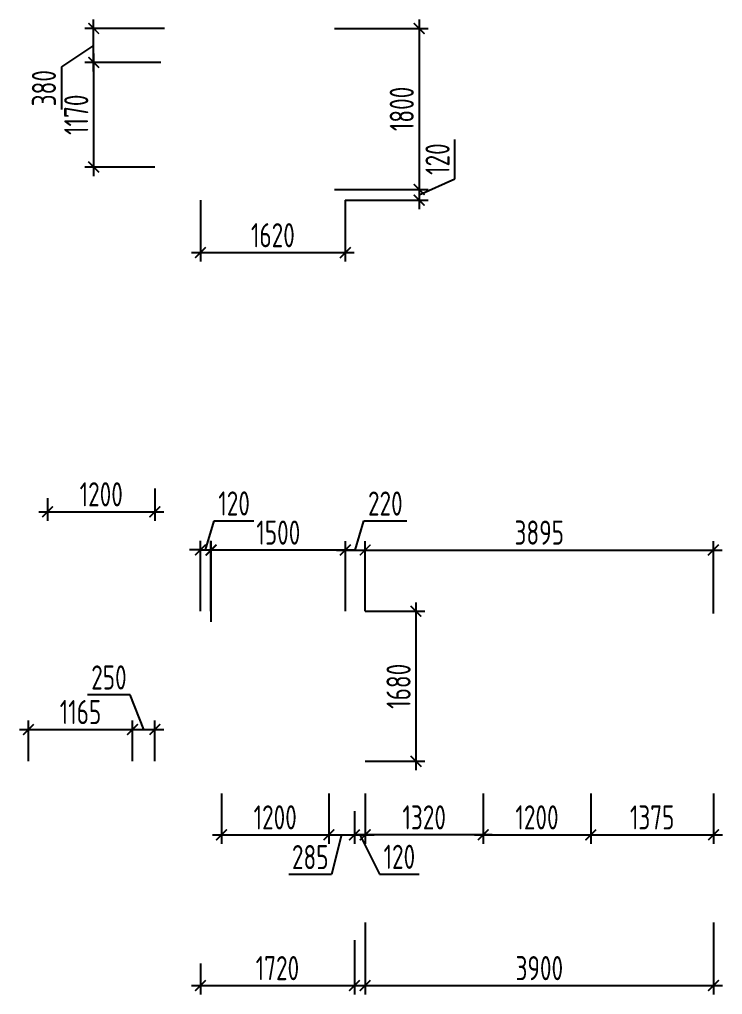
# Model space of a CAD drawing. Header units: millimetres. Extents: x -350007 to 535970, y -888 to 133718.
# Drawn here: x -292982 to -285117, y 71239 to 82143 of the extents above; entities that cross this region are included whole.
import ezdxf

# ---------------------------------------------------------------- set-up
doc = ezdxf.new("R2010")
doc.units = ezdxf.units.MM
doc.layers.add('АР_Размеры нов.', color=15, linetype='Continuous', lineweight=0)
doc.styles.add('ISOCPEUR', font='isocpeur.ttf', dxfattribs={"width": 0.7})
doc.dimstyles.new('R_100', dxfattribs={"dimtxt": 270, "dimasz": 120, "dimexe": 100, "dimexo": 0, "dimgap": 60, "dimtad": 1, "dimdec": 0, "dimrnd": 5, "dimzin": 0, "dimdsep": 46, "dimtxsty": 'ISOCPEUR', "dimblk": 'ARCHTICK', "dimcen": 0, "dimdle": 100, "dimclrd": 256, "dimclre": 256, "dimclrt": 256, "dimadec": 0, "dimazin": 0, "dimtfac": 2, "dimtdec": 0, "dimtofl": 0, "dimtmove": 1, "dimatfit": 3, "dimfxl": 1, "dimtvp": 3, "dimtolj": 1, "dimtzin": 0, "dimarcsym": 0})

# ---------------------------------------------------------------- blocks, each defined once
blk = doc.blocks.new('_ArchTick')
at = {"color": 0, "linetype": 'ByBlock', "const_width": 0.15}
blk.add_lwpolyline([(-0.5, -0.5), (0.5, 0.5)], dxfattribs=at)
blk = doc.blocks.new('*D2645')
at = {"layer": 'АР_Размеры нов.', "lineweight": -2, "ltscale": 100, "transparency": 16777216}
for p, q in [((-290836, 75406), (-290836, 76310)), ((-289336, 75525), (-289336, 76310)), ((-289236, 76210), (-290936, 76210))]:
    blk.add_line(p, q, dxfattribs=at)
at = {"layer": 'АР_Размеры нов.', "lineweight": -2, "ltscale": 100, "transparency": 16777216, "xscale": 120, "yscale": 120, "zscale": 120, "rotation": 180}
blk.add_blockref('_ArchTick', (-290836, 76210), dxfattribs=at)
at = {"layer": 'АР_Размеры нов.', "lineweight": -2, "ltscale": 100, "transparency": 16777216, "xscale": 120, "yscale": 120, "zscale": 120}
blk.add_blockref('_ArchTick', (-289336, 76210), dxfattribs=at)
at = {"layer": 'АР_Размеры нов.', "ltscale": 100, "transparency": 16777216, "insert": (-290086, 76405), "char_height": 270, "attachment_point": 5, "style": 'ISOCPEUR'}
blk.add_mtext('\\A1;1500', dxfattribs=at)
blk = doc.blocks.new('*D2646')
at = {"layer": 'АР_Размеры нов.', "lineweight": -2, "ltscale": 100, "transparency": 16777216}
for p, q in [((-292882, 73847), (-292882, 74303)), ((-291717, 73847), (-291717, 74303)), ((-292982, 74203), (-291617, 74203))]:
    blk.add_line(p, q, dxfattribs=at)
at = {"layer": 'АР_Размеры нов.', "lineweight": -2, "ltscale": 100, "transparency": 16777216, "xscale": 120, "yscale": 120, "zscale": 120, "rotation": 180}
blk.add_blockref('_ArchTick', (-292882, 74203), dxfattribs=at)
at = {"layer": 'АР_Размеры нов.', "lineweight": -2, "ltscale": 100, "transparency": 16777216, "xscale": 120, "yscale": 120, "zscale": 120}
blk.add_blockref('_ArchTick', (-291717, 74203), dxfattribs=at)
at = {"layer": 'АР_Размеры нов.', "ltscale": 100, "transparency": 16777216, "insert": (-292299, 74398), "char_height": 270, "attachment_point": 5, "style": 'ISOCPEUR'}
blk.add_mtext('\\A1;1165', dxfattribs=at)
blk = doc.blocks.new('*D2647')
at = {"layer": 'АР_Размеры нов.', "lineweight": -2, "ltscale": 100, "transparency": 16777216}
for p, q in [((-291742, 74590), (-292221, 74590)), ((-291592, 74203), (-291742, 74590)), ((-291717, 73847), (-291717, 74303)), ((-291467, 73847), (-291467, 74303)), ((-291817, 74203), (-291367, 74203))]:
    blk.add_line(p, q, dxfattribs=at)
at = {"layer": 'АР_Размеры нов.', "lineweight": -2, "ltscale": 100, "transparency": 16777216, "xscale": 120, "yscale": 120, "zscale": 120, "rotation": 180}
blk.add_blockref('_ArchTick', (-291717, 74203), dxfattribs=at)
at = {"layer": 'АР_Размеры нов.', "lineweight": -2, "ltscale": 100, "transparency": 16777216, "xscale": 120, "yscale": 120, "zscale": 120}
blk.add_blockref('_ArchTick', (-291467, 74203), dxfattribs=at)
at = {"layer": 'АР_Размеры нов.', "ltscale": 100, "transparency": 16777216, "insert": (-291981, 74785), "char_height": 270, "attachment_point": 5, "style": 'ISOCPEUR'}
blk.add_mtext('\\A1;250', dxfattribs=at)
blk = doc.blocks.new('*D2648')
at = {"layer": 'АР_Размеры нов.', "lineweight": -2, "ltscale": 100, "transparency": 16777216}
for p, q in [((-292152, 81763), (-292152, 80393)), ((-291399, 81663), (-292252, 81663)), ((-291467, 80493), (-292252, 80493))]:
    blk.add_line(p, q, dxfattribs=at)
at = {"layer": 'АР_Размеры нов.', "lineweight": -2, "ltscale": 100, "transparency": 16777216, "xscale": 120, "yscale": 120, "zscale": 120}
for p, rotation in [((-292152, 81663), 90), ((-292152, 80493), 270)]:
    blk.add_blockref('_ArchTick', p, dxfattribs=dict(at, rotation=rotation))
at = {"layer": 'АР_Размеры нов.', "ltscale": 100, "transparency": 16777216, "insert": (-292347, 81078), "char_height": 270, "attachment_point": 5, "rotation": 90, "style": 'ISOCPEUR'}
blk.add_mtext('\\A1;1170', dxfattribs=at)
blk = doc.blocks.new('*D2649')
at = {"layer": 'АР_Размеры нов.', "lineweight": -2, "ltscale": 100, "transparency": 16777216}
for p, q in [((-292152, 81563), (-292152, 82143)), ((-291358, 82043), (-292252, 82043)), ((-292152, 81853), (-292513, 81614)), ((-292513, 81614), (-292513, 81135)), ((-291399, 81663), (-292252, 81663))]:
    blk.add_line(p, q, dxfattribs=at)
at = {"layer": 'АР_Размеры нов.', "lineweight": -2, "ltscale": 100, "transparency": 16777216, "xscale": 120, "yscale": 120, "zscale": 120}
for p, rotation in [((-292152, 82043), 90), ((-292152, 81663), 270)]:
    blk.add_blockref('_ArchTick', p, dxfattribs=dict(at, rotation=rotation))
at = {"layer": 'АР_Размеры нов.', "ltscale": 100, "transparency": 16777216, "insert": (-292708, 81375), "char_height": 270, "attachment_point": 5, "rotation": 90, "style": 'ISOCPEUR'}
blk.add_mtext('\\A1;380', dxfattribs=at)
blk = doc.blocks.new('*D3033')
at = {"layer": 'АР_Размеры нов.', "lineweight": -2, "ltscale": 100, "transparency": 16777216}
for p, q in [((-291468, 76897), (-291468, 76538)), ((-292667, 76790), (-292667, 76538)), ((-292767, 76638), (-291368, 76638))]:
    blk.add_line(p, q, dxfattribs=at)
at = {"layer": 'АР_Размеры нов.', "lineweight": -2, "ltscale": 100, "transparency": 16777216, "xscale": 120, "yscale": 120, "zscale": 120, "rotation": 180}
blk.add_blockref('_ArchTick', (-292667, 76638), dxfattribs=at)
at = {"layer": 'АР_Размеры нов.', "lineweight": -2, "ltscale": 100, "transparency": 16777216, "xscale": 120, "yscale": 120, "zscale": 120}
blk.add_blockref('_ArchTick', (-291468, 76638), dxfattribs=at)
at = {"layer": 'АР_Размеры нов.', "ltscale": 100, "transparency": 16777216, "insert": (-292067, 76833), "char_height": 270, "attachment_point": 5, "style": 'ISOCPEUR'}
blk.add_mtext('\\A1;1200', dxfattribs=at)
blk = doc.blocks.new('*D3070')
at = {"layer": 'АР_Размеры нов.', "lineweight": -2, "ltscale": 100, "transparency": 16777216}
for p, q in [((-289235, 71848), (-289235, 71239)), ((-290957, 71586), (-290957, 71239)), ((-291057, 71339), (-289135, 71339))]:
    blk.add_line(p, q, dxfattribs=at)
at = {"layer": 'АР_Размеры нов.', "lineweight": -2, "ltscale": 100, "transparency": 16777216, "xscale": 120, "yscale": 120, "zscale": 120, "rotation": 180}
blk.add_blockref('_ArchTick', (-290957, 71339), dxfattribs=at)
at = {"layer": 'АР_Размеры нов.', "lineweight": -2, "ltscale": 100, "transparency": 16777216, "xscale": 120, "yscale": 120, "zscale": 120}
blk.add_blockref('_ArchTick', (-289235, 71339), dxfattribs=at)
at = {"layer": 'АР_Размеры нов.', "ltscale": 100, "transparency": 16777216, "insert": (-290096, 71534), "char_height": 270, "attachment_point": 5, "style": 'ISOCPEUR'}
blk.add_mtext('\\A1;1720', dxfattribs=at)
blk = doc.blocks.new('*D3071')
at = {"layer": 'АР_Размеры нов.', "lineweight": -2, "ltscale": 100, "transparency": 16777216}
for p, q in [((-289115, 72044), (-289115, 71239)), ((-285217, 72044), (-285217, 71239)), ((-289215, 71339), (-285117, 71339))]:
    blk.add_line(p, q, dxfattribs=at)
at = {"layer": 'АР_Размеры нов.', "lineweight": -2, "ltscale": 100, "transparency": 16777216, "xscale": 120, "yscale": 120, "zscale": 120, "rotation": 180}
blk.add_blockref('_ArchTick', (-289115, 71339), dxfattribs=at)
at = {"layer": 'АР_Размеры нов.', "lineweight": -2, "ltscale": 100, "transparency": 16777216, "xscale": 120, "yscale": 120, "zscale": 120}
blk.add_blockref('_ArchTick', (-285217, 71339), dxfattribs=at)
at = {"layer": 'АР_Размеры нов.', "ltscale": 100, "transparency": 16777216, "insert": (-287166, 71534), "char_height": 270, "attachment_point": 5, "style": 'ISOCPEUR'}
blk.add_mtext('\\A1;3900', dxfattribs=at)
blk = doc.blocks.new('*D3073')
at = {"layer": 'АР_Размеры нов.', "lineweight": -2, "ltscale": 100, "transparency": 16777216}
for p, q in [((-290899, 76211), (-290802, 76536)), ((-290802, 76536), (-290361, 76536)), ((-290958, 75525), (-290958, 76311)), ((-290840, 75525), (-290840, 76311)), ((-290958, 76211), (-291078, 76211)), ((-290958, 76211), (-290840, 76211)), ((-290840, 76211), (-290720, 76211))]:
    blk.add_line(p, q, dxfattribs=at)
at = {"layer": 'АР_Размеры нов.', "lineweight": -2, "ltscale": 100, "transparency": 16777216, "xscale": 120, "yscale": 120, "zscale": 120}
blk.add_blockref('_ArchTick', (-290958, 76211), dxfattribs=at)
at = {"layer": 'АР_Размеры нов.', "lineweight": -2, "ltscale": 100, "transparency": 16777216, "xscale": 120, "yscale": 120, "zscale": 120, "rotation": 180}
blk.add_blockref('_ArchTick', (-290840, 76211), dxfattribs=at)
at = {"layer": 'АР_Размеры нов.', "ltscale": 100, "transparency": 16777216, "insert": (-290581, 76731), "char_height": 270, "attachment_point": 5, "style": 'ISOCPEUR'}
blk.add_mtext('\\A1;120', dxfattribs=at)
blk = doc.blocks.new('*D3074')
at = {"layer": 'АР_Размеры нов.', "lineweight": -2, "ltscale": 100, "transparency": 16777216}
for p, q in [((-290722, 73487), (-290722, 72925)), ((-289520, 73487), (-289520, 72925)), ((-290822, 73025), (-289420, 73025))]:
    blk.add_line(p, q, dxfattribs=at)
at = {"layer": 'АР_Размеры нов.', "lineweight": -2, "ltscale": 100, "transparency": 16777216, "xscale": 120, "yscale": 120, "zscale": 120, "rotation": 180}
blk.add_blockref('_ArchTick', (-290722, 73025), dxfattribs=at)
at = {"layer": 'АР_Размеры нов.', "lineweight": -2, "ltscale": 100, "transparency": 16777216, "xscale": 120, "yscale": 120, "zscale": 120}
blk.add_blockref('_ArchTick', (-289520, 73025), dxfattribs=at)
at = {"layer": 'АР_Размеры нов.', "ltscale": 100, "transparency": 16777216, "insert": (-290121, 73220), "char_height": 270, "attachment_point": 5, "style": 'ISOCPEUR'}
blk.add_mtext('\\A1;1200', dxfattribs=at)
blk = doc.blocks.new('*D3075')
at = {"layer": 'АР_Размеры нов.', "lineweight": -2, "ltscale": 100, "transparency": 16777216}
for p, q in [((-287793, 73487), (-287793, 72925)), ((-286591, 73487), (-286591, 72925)), ((-287893, 73025), (-286491, 73025))]:
    blk.add_line(p, q, dxfattribs=at)
at = {"layer": 'АР_Размеры нов.', "lineweight": -2, "ltscale": 100, "transparency": 16777216, "xscale": 120, "yscale": 120, "zscale": 120, "rotation": 180}
blk.add_blockref('_ArchTick', (-287793, 73025), dxfattribs=at)
at = {"layer": 'АР_Размеры нов.', "lineweight": -2, "ltscale": 100, "transparency": 16777216, "xscale": 120, "yscale": 120, "zscale": 120}
blk.add_blockref('_ArchTick', (-286591, 73025), dxfattribs=at)
at = {"layer": 'АР_Размеры нов.', "ltscale": 100, "transparency": 16777216, "insert": (-287192, 73220), "char_height": 270, "attachment_point": 5, "style": 'ISOCPEUR'}
blk.add_mtext('\\A1;1200', dxfattribs=at)
blk = doc.blocks.new('*D2980')
at = {"layer": 'АР_Размеры нов.', "lineweight": -2, "ltscale": 500, "transparency": 16777216}
for p, q in [((-289226, 76210), (-289128, 76535)), ((-289128, 76535), (-288649, 76535)), ((-289336, 75525), (-289336, 76310)), ((-289115, 75525), (-289115, 76310)), ((-289436, 76210), (-289015, 76210))]:
    blk.add_line(p, q, dxfattribs=at)
at = {"layer": 'АР_Размеры нов.', "lineweight": -2, "ltscale": 500, "transparency": 16777216, "xscale": 120, "yscale": 120, "zscale": 120, "rotation": 180}
blk.add_blockref('_ArchTick', (-289336, 76210), dxfattribs=at)
at = {"layer": 'АР_Размеры нов.', "lineweight": -2, "ltscale": 500, "transparency": 16777216, "xscale": 120, "yscale": 120, "zscale": 120}
blk.add_blockref('_ArchTick', (-289115, 76210), dxfattribs=at)
at = {"layer": 'АР_Размеры нов.', "lineweight": 13, "ltscale": 500, "transparency": 16777216, "insert": (-288889, 76730), "char_height": 270, "attachment_point": 5, "style": 'ISOCPEUR'}
blk.add_mtext('\\A1;220', dxfattribs=at)
blk = doc.blocks.new('*D2981')
at = {"layer": 'АР_Размеры нов.', "lineweight": -2, "ltscale": 500, "transparency": 16777216}
for p, q in [((-289115, 75525), (-289115, 76310)), ((-285219, 75500), (-285219, 76310)), ((-289215, 76210), (-285119, 76210))]:
    blk.add_line(p, q, dxfattribs=at)
at = {"layer": 'АР_Размеры нов.', "lineweight": -2, "ltscale": 500, "transparency": 16777216, "xscale": 120, "yscale": 120, "zscale": 120, "rotation": 180}
blk.add_blockref('_ArchTick', (-289115, 76210), dxfattribs=at)
at = {"layer": 'АР_Размеры нов.', "lineweight": -2, "ltscale": 500, "transparency": 16777216, "xscale": 120, "yscale": 120, "zscale": 120}
blk.add_blockref('_ArchTick', (-285219, 76210), dxfattribs=at)
at = {"layer": 'АР_Размеры нов.', "lineweight": 13, "ltscale": 500, "transparency": 16777216, "insert": (-287167, 76405), "char_height": 270, "attachment_point": 5, "style": 'ISOCPEUR'}
blk.add_mtext('\\A1;3895', dxfattribs=at)
blk = doc.blocks.new('*D2982')
at = {"layer": 'АР_Размеры нов.', "lineweight": -2, "ltscale": 500, "transparency": 16777216}
for p, q in [((-288546, 75625), (-288546, 73747)), ((-289115, 75525), (-288446, 75525)), ((-289115, 73847), (-288446, 73847))]:
    blk.add_line(p, q, dxfattribs=at)
at = {"layer": 'АР_Размеры нов.', "lineweight": -2, "ltscale": 500, "transparency": 16777216, "xscale": 120, "yscale": 120, "zscale": 120}
for p, rotation in [((-288546, 75525), 90), ((-288546, 73847), 270)]:
    blk.add_blockref('_ArchTick', p, dxfattribs=dict(at, rotation=rotation))
at = {"layer": 'АР_Размеры нов.', "lineweight": 13, "ltscale": 500, "transparency": 16777216, "insert": (-288741, 74686), "char_height": 270, "attachment_point": 5, "rotation": 90, "style": 'ISOCPEUR'}
blk.add_mtext('\\A1;1680', dxfattribs=at)
blk = doc.blocks.new('*D2983')
at = {"layer": 'АР_Размеры нов.', "lineweight": -2, "ltscale": 500, "transparency": 16777216}
for p, q in [((-289520, 73487), (-289520, 72925)), ((-289235, 73289), (-289235, 72925)), ((-289620, 73025), (-289135, 73025)), ((-289378, 73025), (-289490, 72581)), ((-289490, 72581), (-289969, 72581))]:
    blk.add_line(p, q, dxfattribs=at)
at = {"layer": 'АР_Размеры нов.', "lineweight": -2, "ltscale": 500, "transparency": 16777216, "xscale": 120, "yscale": 120, "zscale": 120, "rotation": 180}
blk.add_blockref('_ArchTick', (-289520, 73025), dxfattribs=at)
at = {"layer": 'АР_Размеры нов.', "lineweight": -2, "ltscale": 500, "transparency": 16777216, "xscale": 120, "yscale": 120, "zscale": 120}
blk.add_blockref('_ArchTick', (-289235, 73025), dxfattribs=at)
at = {"layer": 'АР_Размеры нов.', "lineweight": 13, "ltscale": 500, "transparency": 16777216, "insert": (-289729, 72776), "char_height": 270, "attachment_point": 5, "style": 'ISOCPEUR'}
blk.add_mtext('\\A1;285', dxfattribs=at)
blk = doc.blocks.new('*D2984')
at = {"layer": 'АР_Размеры нов.', "lineweight": -2, "ltscale": 500, "transparency": 16777216}
for p, q in [((-289235, 73289), (-289235, 72925)), ((-289115, 73319), (-289115, 72925)), ((-289335, 73025), (-289015, 73025)), ((-289175, 73025), (-288953, 72584)), ((-288953, 72584), (-288511, 72584))]:
    blk.add_line(p, q, dxfattribs=at)
at = {"layer": 'АР_Размеры нов.', "lineweight": -2, "ltscale": 500, "transparency": 16777216, "xscale": 120, "yscale": 120, "zscale": 120, "rotation": 180}
blk.add_blockref('_ArchTick', (-289235, 73025), dxfattribs=at)
at = {"layer": 'АР_Размеры нов.', "lineweight": -2, "ltscale": 500, "transparency": 16777216, "xscale": 120, "yscale": 120, "zscale": 120}
blk.add_blockref('_ArchTick', (-289115, 73025), dxfattribs=at)
at = {"layer": 'АР_Размеры нов.', "lineweight": 13, "ltscale": 500, "transparency": 16777216, "insert": (-288732, 72779), "char_height": 270, "attachment_point": 5, "style": 'ISOCPEUR'}
blk.add_mtext('\\A1;120', dxfattribs=at)
blk = doc.blocks.new('*D2989')
at = {"layer": 'АР_Размеры нов.', "lineweight": -2, "ltscale": 500, "transparency": 16777216}
for p, q in [((-286591, 73487), (-286591, 72925)), ((-285217, 73487), (-285217, 72925)), ((-286691, 73025), (-285117, 73025))]:
    blk.add_line(p, q, dxfattribs=at)
at = {"layer": 'АР_Размеры нов.', "lineweight": -2, "ltscale": 500, "transparency": 16777216, "xscale": 120, "yscale": 120, "zscale": 120, "rotation": 180}
blk.add_blockref('_ArchTick', (-286591, 73025), dxfattribs=at)
at = {"layer": 'АР_Размеры нов.', "lineweight": -2, "ltscale": 500, "transparency": 16777216, "xscale": 120, "yscale": 120, "zscale": 120}
blk.add_blockref('_ArchTick', (-285217, 73025), dxfattribs=at)
at = {"layer": 'АР_Размеры нов.', "lineweight": 13, "ltscale": 500, "transparency": 16777216, "insert": (-285904, 73220), "char_height": 270, "attachment_point": 5, "style": 'ISOCPEUR'}
blk.add_mtext('\\A1;1375', dxfattribs=at)
blk = doc.blocks.new('*D2990')
at = {"layer": 'АР_Размеры нов.', "lineweight": -2, "ltscale": 500, "transparency": 16777216}
for p, q in [((-289115, 73487), (-289115, 72925)), ((-287793, 73487), (-287793, 72925)), ((-287693, 73025), (-289215, 73025))]:
    blk.add_line(p, q, dxfattribs=at)
at = {"layer": 'АР_Размеры нов.', "lineweight": -2, "ltscale": 500, "transparency": 16777216, "xscale": 120, "yscale": 120, "zscale": 120, "rotation": 180}
blk.add_blockref('_ArchTick', (-289115, 73025), dxfattribs=at)
at = {"layer": 'АР_Размеры нов.', "lineweight": -2, "ltscale": 500, "transparency": 16777216, "xscale": 120, "yscale": 120, "zscale": 120}
blk.add_blockref('_ArchTick', (-287793, 73025), dxfattribs=at)
at = {"layer": 'АР_Размеры нов.', "lineweight": 13, "ltscale": 500, "transparency": 16777216, "insert": (-288454, 73220), "char_height": 270, "attachment_point": 5, "style": 'ISOCPEUR'}
blk.add_mtext('\\A1;1320', dxfattribs=at)
blk = doc.blocks.new('*D2996')
at = {"layer": 'АР_Размеры нов.', "lineweight": -2, "ltscale": 500, "transparency": 16777216}
for p, q in [((-290957, 80123), (-290957, 79436)), ((-289337, 80123), (-289337, 79436)), ((-291057, 79536), (-289237, 79536))]:
    blk.add_line(p, q, dxfattribs=at)
at = {"layer": 'АР_Размеры нов.', "lineweight": -2, "ltscale": 500, "transparency": 16777216, "xscale": 120, "yscale": 120, "zscale": 120, "rotation": 180}
blk.add_blockref('_ArchTick', (-290957, 79536), dxfattribs=at)
at = {"layer": 'АР_Размеры нов.', "lineweight": -2, "ltscale": 500, "transparency": 16777216, "xscale": 120, "yscale": 120, "zscale": 120}
blk.add_blockref('_ArchTick', (-289337, 79536), dxfattribs=at)
at = {"layer": 'АР_Размеры нов.', "lineweight": 13, "ltscale": 500, "transparency": 16777216, "insert": (-290147, 79731), "char_height": 270, "attachment_point": 5, "style": 'ISOCPEUR'}
blk.add_mtext('\\A1;1620', dxfattribs=at)
blk = doc.blocks.new('*D2997')
at = {"layer": 'АР_Размеры нов.', "lineweight": -2, "ltscale": 500, "transparency": 16777216}
for p, q in [((-288510, 82143), (-288510, 80143)), ((-289457, 82043), (-288410, 82043)), ((-289457, 80243), (-288410, 80243))]:
    blk.add_line(p, q, dxfattribs=at)
at = {"layer": 'АР_Размеры нов.', "lineweight": -2, "ltscale": 500, "transparency": 16777216, "xscale": 120, "yscale": 120, "zscale": 120}
for p, rotation in [((-288510, 82043), 90), ((-288510, 80243), 270)]:
    blk.add_blockref('_ArchTick', p, dxfattribs=dict(at, rotation=rotation))
at = {"layer": 'АР_Размеры нов.', "lineweight": 13, "ltscale": 500, "transparency": 16777216, "insert": (-288705, 81143), "char_height": 270, "attachment_point": 5, "rotation": 90, "style": 'ISOCPEUR'}
blk.add_mtext('\\A1;1800', dxfattribs=at)
blk = doc.blocks.new('*D2998')
at = {"layer": 'АР_Размеры нов.', "lineweight": -2, "ltscale": 500, "transparency": 16777216}
for p, q in [((-288110, 80362), (-288110, 80803)), ((-288510, 80183), (-288110, 80362)), ((-288510, 80343), (-288510, 80023)), ((-289457, 80243), (-288410, 80243)), ((-289337, 80123), (-288410, 80123))]:
    blk.add_line(p, q, dxfattribs=at)
at = {"layer": 'АР_Размеры нов.', "lineweight": -2, "ltscale": 500, "transparency": 16777216, "xscale": 120, "yscale": 120, "zscale": 120}
for p, rotation in [((-288510, 80243), 90), ((-288510, 80123), 270)]:
    blk.add_blockref('_ArchTick', p, dxfattribs=dict(at, rotation=rotation))
at = {"layer": 'АР_Размеры нов.', "lineweight": 13, "ltscale": 500, "transparency": 16777216, "insert": (-288305, 80582), "char_height": 270, "attachment_point": 5, "rotation": 90, "style": 'ISOCPEUR'}
blk.add_mtext('\\A1;120', dxfattribs=at)

msp = doc.modelspace()

# ---------------------------------------------------------------- dimensions: what is measured, and where the dimension line sits
at = {"layer": 'АР_Размеры нов.', "ltscale": 100}
dim = msp.add_linear_dim(base=(-292151.9, 82043.2), p1=(-291399.2, 81663), p2=(-291358.2, 82043.2), angle=90, dimstyle='R_100', override={"dimpost": '\\X', "dimfxl": 2.5, "dimarcsym": 2}, dxfattribs=at)
dim.commit()
dim.dimension.update_dxf_attribs({"geometry": '*D2649', "text_midpoint": (-292513, 81554.5), "dimtype": 160})
at = {"layer": 'АР_Размеры нов.', "lineweight": 13, "ltscale": 500}
for base, p1, p2, picture, middle in [((-288509.9, 80243.2), (-289456.8, 82043.2), (-289456.8, 80243.2), '*D2997', (-288704.9, 81143.2)), ((-288546.5, 73847.3), (-289115.4, 75525.3), (-289115.4, 73847.3), '*D2982', (-288741.5, 74686.3))]:
    dim = msp.add_linear_dim(base=base, p1=p1, p2=p2, angle=90, dimstyle='R_100', override={"dimpost": '\\X'}, dxfattribs=at)
    dim.commit()
    dim.dimension.update_dxf_attribs({"geometry": picture, "text_midpoint": middle})
at = {"layer": 'АР_Размеры нов.', "ltscale": 100}
dim = msp.add_linear_dim(base=(-292151.9, 80493), p1=(-291399.2, 81663), p2=(-291466.8, 80493), angle=90, dimstyle='R_100', override={"dimpost": '\\X', "dimfxl": 2.5, "dimarcsym": 2}, dxfattribs=at)
dim.commit()
dim.dimension.update_dxf_attribs({"geometry": '*D2648', "text_midpoint": (-292346.9, 81078)})
at = {"layer": 'АР_Размеры нов.', "lineweight": 13, "ltscale": 500}
dim = msp.add_linear_dim(base=(-288509.9, 80123.2), p1=(-289456.8, 80243.2), p2=(-289336.8, 80123.2), angle=90, dimstyle='R_100', override={"dimpost": '\\X'}, dxfattribs=at)
dim.commit()
dim.dimension.update_dxf_attribs({"geometry": '*D2998', "text_midpoint": (-288109.9, 80421.7), "dimtype": 160})
for base, p1, p2, override, picture, middle in [((-289336.8, 79536), (-290956.8, 80123.2), (-289336.8, 80123.2), {"dimpost": '\\X'}, '*D2996', (-290146.8, 79731)), ((-289115.4, 76210.1), (-289335.7, 75524.5), (-289115.4, 75525.3), {"dimpost": '\\X', "dimfxl": 2.5, "dimarcsym": 2}, '*D2980', (-289068.1, 76730.1)), ((-285218.6, 76210.1), (-289115.4, 75525.3), (-285218.6, 75499.6), {"dimpost": '\\X', "dimfxl": 2.5, "dimarcsym": 2}, '*D2981', (-287167, 76405.1)), ((-289115.4, 73025), (-287793.2, 73486.8), (-289115.4, 73486.8), {"dimpost": '\\X', "dimfxl": 2.5, "dimarcsym": 2}, '*D2990', (-288454.3, 73220)), ((-285217.2, 73025), (-286591.3, 73486.8), (-285217.2, 73486.8), {"dimpost": '\\X'}, '*D2989', (-285904.2, 73220))]:
    dim = msp.add_linear_dim(base=base, p1=p1, p2=p2, dimstyle='R_100', override=override, dxfattribs=at)
    dim.commit()
    dim.dimension.update_dxf_attribs({"geometry": picture, "text_midpoint": middle})
at = {"layer": 'АР_Размеры нов.', "ltscale": 100}
for base, p1, p2, picture, middle in [((-291468.1, 76638), (-292666.8, 76790.3), (-291468.1, 76896.9), '*D3033', (-292067.4, 76833)), ((-290840.3, 76210.7), (-290958.5, 75524.5), (-290840.3, 75524.5), '*D3073', (-290741.9, 76730.7)), ((-290835.7, 76210.1), (-289335.7, 75524.5), (-290835.7, 75405.7), '*D2645', (-290085.7, 76405.1)), ((-291716.7, 74202.7), (-292881.7, 73847.3), (-291716.7, 73847.3), '*D2646', (-292299.2, 74397.7)), ((-289520.5, 73025), (-290722.4, 73486.8), (-289520.5, 73486.8), '*D3074', (-290121.4, 73220)), ((-286591.3, 73025), (-287793.2, 73486.8), (-286591.3, 73486.8), '*D3075', (-287192.2, 73220)), ((-285216.8679, 71339.1952), (-289115.3922, 72043.9788), (-285216.8679, 72043.9788), '*D3071', (-287166.13, 71534.1952)), ((-289235.4, 71339.2), (-290956.8, 71586.5), (-289235.4, 71847.9), '*D3070', (-290096.1, 71534.2))]:
    dim = msp.add_linear_dim(base=base, p1=p1, p2=p2, dimstyle='R_100', override={"dimpost": '\\X', "dimfxl": 2.5, "dimarcsym": 2}, dxfattribs=at)
    dim.commit()
    dim.dimension.update_dxf_attribs({"geometry": picture, "text_midpoint": middle})
dim = msp.add_linear_dim(base=(-291467, 74202.7), p1=(-291716.7, 73847.3), p2=(-291467, 73847.3), dimstyle='R_100', override={"dimpost": '\\X', "dimfxl": 2.5, "dimarcsym": 2}, dxfattribs=at)
dim.commit()
dim.dimension.update_dxf_attribs({"geometry": '*D2647', "text_midpoint": (-291801.8, 74590.5), "dimtype": 160})
at = {"layer": 'АР_Размеры нов.', "lineweight": 13, "ltscale": 500}
for base, p1, p2, picture, middle in [((-289235.4, 73025), (-289520.5, 73486.8), (-289235.4, 73289.4), '*D2983', (-289549.7, 72580.9)), ((-289115.4, 73025), (-289235.4, 73289.4), (-289115.4, 73319.1), '*D2984', (-288892.8, 72584))]:
    dim = msp.add_linear_dim(base=base, p1=p1, p2=p2, dimstyle='R_100', override={"dimpost": '\\X', "dimfxl": 2.5, "dimarcsym": 2}, dxfattribs=at)
    dim.commit()
    dim.dimension.update_dxf_attribs({"geometry": picture, "text_midpoint": middle, "dimtype": 160})

doc.saveas('drawing.dxf')
